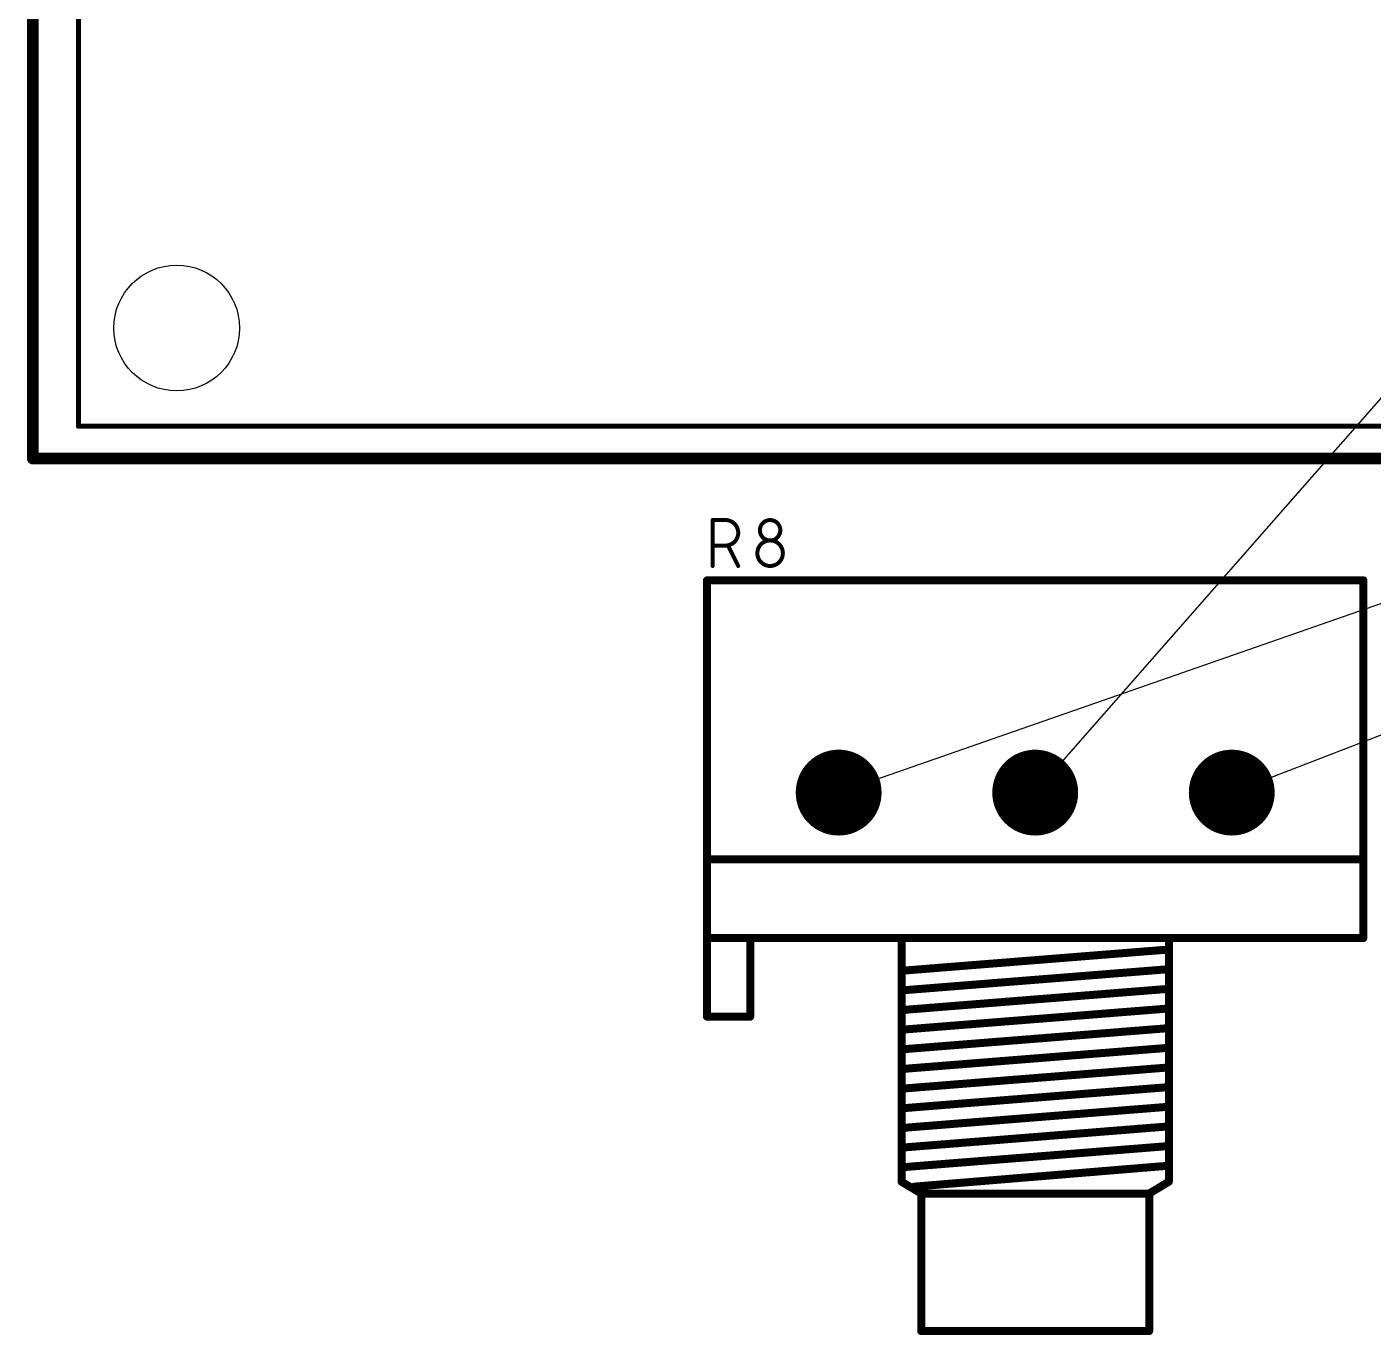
# Model space of a CAD drawing. Extents: x 38 to 139, y -3 to 81.
# Drawn here: x 37.85 to 72.1, y -2.8 to 30.48 of the extents above; entities that cross this region are included whole.
import ezdxf

# ---------------------------------------------------------------- set-up
doc = ezdxf.new("R2010")
doc.units = 0
for name, color, linetype in [('16', 132, 'CONTINUOUS'), ('17', 110, 'CONTINUOUS'), ('19', 53, 'CONTINUOUS'), ('20', 31, 'CONTINUOUS'), ('21', 253, 'CONTINUOUS'), ('22', 253, 'CONTINUOUS'), ('23', 53, 'CONTINUOUS'), ('25', 253, 'CONTINUOUS')]:
    doc.layers.add(name, color=color, linetype=linetype)

# ---------------------------------------------------------------- blocks, each defined once
blk = doc.blocks.new('ROUNDP')
at = {"const_width": 0.5}
blk.add_lwpolyline([(0, -0.25, 1), (0, 0.25, 1), (0, -0.25)], format="xyb", dxfattribs=at)

msp = doc.modelspace()

# ---------------------------------------------------------------- linework, layer by layer
at = {"layer": '16', "const_width": 0.3}
for points in [[(38, 19.5), (38, 81)], [(138, 19.5), (38, 19.5)]]:
    msp.add_lwpolyline(points, dxfattribs=at)
at = {"layer": '16', "const_width": 0.15}
for points in [[(38, 19.575, 1), (38, 19.425)], [(37.925, 19.5, 1), (38.075, 19.5)]]:
    msp.add_lwpolyline(points, format="xyb", dxfattribs=at)
at = {"layer": '19'}
for p, q in [((63.5, 11), (122.08, 77.82)), ((58.5, 11), (109.51, 28.79)), ((68.5, 11), (114.59, 28.79))]:
    msp.add_line(p, q, dxfattribs=at)
at = {"layer": '20'}
for p, q in [((37.973, 80.918), (37.973, 19.431)), ((37.973, 19.431), (138.029, 19.431))]:
    msp.add_line(p, q, dxfattribs=at)
msp.add_circle((41.66, 22.82), 1.6, dxfattribs=at)
at = {"layer": '21', "const_width": 0.2032}
for points in [[(55.15, 16.4), (71.85, 16.4)], [(55.15, 7.3), (55.15, 16.4)], [(71.85, 7.3), (71.85, 16.4)], [(55.15, 9.3), (71.85, 9.3)], [(55.15, 7.3), (71.85, 7.3)], [(55.15, 7.3), (55.15, 5.3)], [(56.25, 5.3), (56.25, 7.2)], [(60.1, 7.2), (60.1, 1.1)], [(66.9, 1.1), (66.9, 7.2)], [(60.2, 6.475), (66.8, 7)], [(60.2, 5.975), (66.8, 6.5)], [(60.2, 5.475), (66.8, 6)], [(60.2, 4.975), (66.8, 5.5)], [(55.15, 5.3), (56.25, 5.3)], [(60.2, 4.475), (66.8, 5)], [(60.2, 3.975), (66.8, 4.5)], [(60.2, 3.475), (66.8, 4)], [(60.2, 2.975), (66.8, 3.5)], [(60.2, 2.475), (66.8, 3)], [(60.2, 1.975), (66.8, 2.5)], [(60.2, 1.475), (66.8, 2)], [(60.425, 0.975), (66.8, 1.5)], [(60.1, 1.1), (60.6, 0.8)], [(66.4, 0.8), (66.9, 1.1)], [(60.6, 0.8), (60.6, -2.7)], [(60.6, 0.8), (66.4, 0.8)], [(66.4, -2.7), (66.4, 0.8)], [(60.6, -2.7), (66.4, -2.7)]]:
    msp.add_lwpolyline(points, dxfattribs=at)
at = {"layer": '21', "const_width": 0.1016}
for points in [[(55.15, 16.4508, 1), (55.15, 16.3492)], [(55.2008, 16.4, 1), (55.0992, 16.4)], [(71.9008, 16.4, 1), (71.7992, 16.4)], [(71.85, 16.3492, 1), (71.85, 16.4508)], [(55.15, 9.3508, 1), (55.15, 9.2492)], [(71.85, 9.2492, 1), (71.85, 9.3508)], [(55.15, 7.3508, 1), (55.15, 7.2492)], [(55.2008, 7.3, 1), (55.0992, 7.3)], [(55.0992, 7.3, 1), (55.2008, 7.3)], [(56.3008, 7.2, 1), (56.1992, 7.2)], [(60.1508, 7.2, 1), (60.0492, 7.2)], [(66.9508, 7.2, 1), (66.8492, 7.2)], [(71.7992, 7.3, 1), (71.9008, 7.3)], [(71.85, 7.2492, 1), (71.85, 7.3508)], [(66.804, 6.9494, 1), (66.796, 7.0506)], [(60.196, 6.5256, 1), (60.204, 6.4244)], [(66.804, 6.4494, 1), (66.796, 6.5506)], [(60.196, 6.0256, 1), (60.204, 5.9244)], [(66.804, 5.9494, 1), (66.796, 6.0506)], [(60.196, 5.5256, 1), (60.204, 5.4244)], [(66.804, 5.4494, 1), (66.796, 5.5506)], [(55.15, 5.3508, 1), (55.15, 5.2492)], [(55.0992, 5.3, 1), (55.2008, 5.3)], [(56.1992, 5.3, 1), (56.3008, 5.3)], [(56.25, 5.2492, 1), (56.25, 5.3508)], [(60.196, 5.0256, 1), (60.204, 4.9244)], [(66.804, 4.9494, 1), (66.796, 5.0506)], [(60.196, 4.5256, 1), (60.204, 4.4244)], [(66.804, 4.4494, 1), (66.796, 4.5506)], [(60.196, 4.0256, 1), (60.204, 3.9244)], [(66.804, 3.9494, 1), (66.796, 4.0506)], [(60.196, 3.5256, 1), (60.204, 3.4244)], [(66.804, 3.4494, 1), (66.796, 3.5506)], [(66.804, 2.9494, 1), (66.796, 3.0506)], [(60.196, 3.0256, 1), (60.204, 2.9244)], [(60.196, 2.5256, 1), (60.204, 2.4244)], [(66.804, 2.4494, 1), (66.796, 2.5506)], [(60.196, 2.0256, 1), (60.204, 1.9244)], [(66.804, 1.9494, 1), (66.796, 2.0506)], [(60.196, 1.5256, 1), (60.204, 1.4244)], [(66.8042, 1.4494, 1), (66.7958, 1.5506)], [(60.1261, 1.1436, 1), (60.0739, 1.0564)], [(60.0492, 1.1, 1), (60.1508, 1.1)], [(60.4208, 1.0256, 1), (60.4292, 0.9244)], [(66.8492, 1.1, 1), (66.9508, 1.1)], [(66.9261, 1.0564, 1), (66.8739, 1.1436)], [(60.6508, 0.8, 1), (60.5492, 0.8)], [(60.6, 0.8508, 1), (60.6, 0.7492)], [(60.5739, 0.7564, 1), (60.6261, 0.8436)], [(66.4508, 0.8, 1), (66.3492, 0.8)], [(66.3739, 0.8436, 1), (66.4261, 0.7564)], [(66.4, 0.7492, 1), (66.4, 0.8508)], [(60.6, -2.6492, 1), (60.6, -2.7508)], [(60.5492, -2.7, 1), (60.6508, -2.7)], [(66.3492, -2.7, 1), (66.4508, -2.7)], [(66.4, -2.7508, 1), (66.4, -2.6492)]]:
    msp.add_lwpolyline(points, format="xyb", dxfattribs=at)
at = {"layer": '22', "const_width": 0.127}
for points in [[(39.16, 80.32), (39.16, 20.32)], [(39.16, 20.32), (137.16, 20.32)]]:
    msp.add_lwpolyline(points, dxfattribs=at)
at = {"layer": '22', "const_width": 0.0635}
for points in [[(39.16, 20.3517, 1), (39.16, 20.2883)], [(39.1283, 20.32, 1), (39.1918, 20.32)]]:
    msp.add_lwpolyline(points, format="xyb", dxfattribs=at)
at = {"layer": '23'}
msp.add_point((63.5, 11), dxfattribs=at)
at = {"layer": '25', "const_width": 0.1016}
for points in [[(55.2958, 16.7658), (55.2958, 17.9342)], [(55.2958, 17.9342), (55.6204, 17.9342)], [(55.6204, 17.2851), (55.2958, 17.2851)], [(55.9449, 16.7658), (55.6853, 17.2851)]]:
    msp.add_lwpolyline(points, dxfattribs=at)
at = {"layer": '25'}
for points, const_width in [([(55.3212, 17.9342, 1), (55.2704, 17.9342)], 0.0508), ([(55.2958, 17.9596, 1), (55.2958, 17.9088)], 0.0508), ([(55.6204, 17.2851, 1), (55.6204, 17.9342)], 0.1016), ([(55.6204, 17.9596, 1), (55.6204, 17.9088)], 0.0508), ([(55.6204, 17.9088, 1), (55.6204, 17.9596)], 0.0508), ([(57.0156, 17.6746, 1), (56.4963, 17.6746)], 0.1016), ([(57.0805, 17.0904, 1), (56.4314, 17.0904)], 0.1016), ([(56.4963, 17.6746, 1), (57.0156, 17.6746)], 0.1016), ([(56.5217, 17.6746, 1), (56.4709, 17.6746)], 0.0508), ([(56.4709, 17.6746, 1), (56.5217, 17.6746)], 0.0508), ([(57.041, 17.6746, 1), (56.9902, 17.6746)], 0.0508), ([(56.9902, 17.6746, 1), (57.041, 17.6746)], 0.0508), ([(55.2958, 17.3105, 1), (55.2958, 17.2597)], 0.0508), ([(55.6204, 17.3105, 1), (55.6204, 17.2597)], 0.0508), ([(55.6204, 17.2597, 1), (55.6204, 17.3105)], 0.0508), ([(55.708, 17.2964, 1), (55.6625, 17.2737)], 0.0508), ([(56.4314, 17.0904, 1), (57.0805, 17.0904)], 0.1016), ([(56.4568, 17.0904, 1), (56.406, 17.0904)], 0.0508), ([(57.1059, 17.0904, 1), (57.0551, 17.0904)], 0.0508), ([(55.2704, 16.7658, 1), (55.3212, 16.7658)], 0.0508), ([(55.9222, 16.7544, 1), (55.9676, 16.7772)], 0.0508), ([(56.406, 17.0904, 1), (56.4568, 17.0904)], 0.0508), ([(57.0551, 17.0904, 1), (57.1059, 17.0904)], 0.0508)]:
    msp.add_lwpolyline(points, format="xyb", dxfattribs=dict(at, const_width=const_width))

# ---------------------------------------------------------------- block references
at = {"layer": '17', "xscale": 2.1844, "yscale": 2.1844}
for p in [(58.5, 11), (58.5, 11), (63.5, 11), (63.5, 11), (68.5, 11), (68.5, 11)]:
    msp.add_blockref('ROUNDP', p, dxfattribs=at)

doc.saveas('drawing.dxf')
